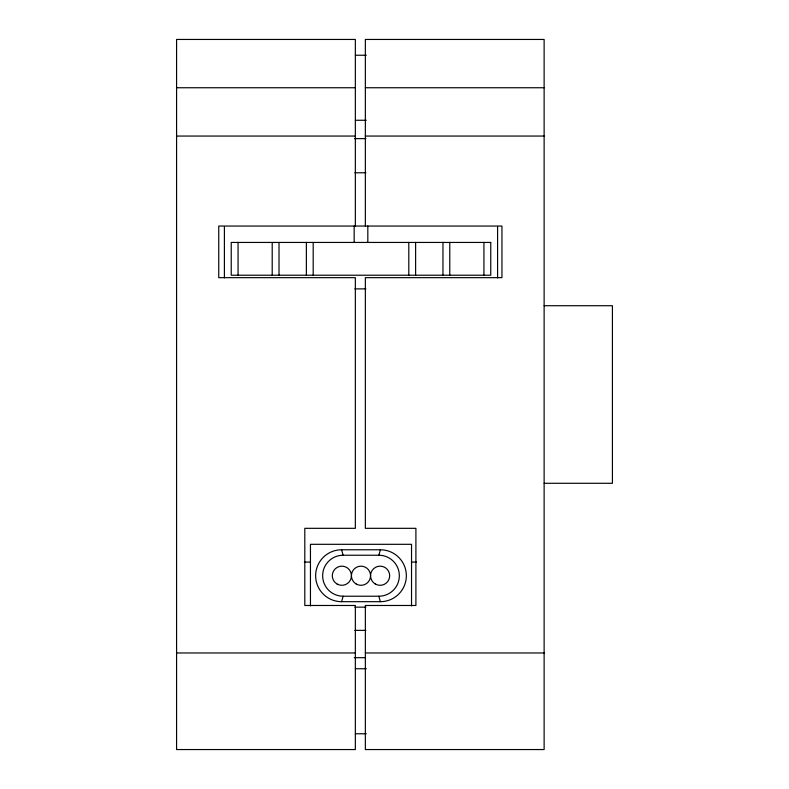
<?xml version="1.0" encoding="UTF-8"?>
<svg xmlns="http://www.w3.org/2000/svg" width="789" height="789" viewBox="0 0 789 789"><rect width="100%" height="100%" fill="white"/><g stroke="black" fill="none" stroke-linecap="round" stroke-linejoin="round"><path stroke-width="1.18" d="M279.02 275.223L279.02 242.44M306.369 242.44L306.369 275.223M415.616 275.223L415.616 242.44M442.964 242.44L442.964 275.223M341.598 601.682A25.948 25.948 0 0 1 315.639 575.733A25.948 25.948 0 0 1 341.598 549.775L380.387 549.775A25.948 25.948 0 0 1 406.345 575.733A25.948 25.948 0 0 1 380.387 601.682L341.598 601.682L343.136 596.218A20.484 20.484 0 0 1 322.642 575.733A20.484 20.484 0 0 1 343.136 555.239L378.848 555.239A20.484 20.484 0 0 1 399.342 575.733A20.484 20.484 0 0 1 378.848 596.218L343.136 596.218M378.848 555.239L380.387 549.775M355.346 55.24L366.293 55.24M176.578 87.747L355.346 87.747M365.356 87.747L544.124 87.747M355.346 120.263L366.293 120.263M176.578 136.053L355.346 136.053M365.356 136.053L544.124 136.053M354.557 138.627L365.918 138.627M354.843 172.781L365.918 172.781M354.843 288.882L365.909 288.882M544.124 305.718L612.422 305.718L612.422 483.292L544.124 483.292M304.327 562.074L310.452 562.074M411.533 562.074L416.434 562.074M354.833 607.145L365.928 607.145M354.853 630.372L365.909 630.372M176.578 652.967L355.346 652.967M365.356 652.967L544.124 652.967M354.241 657.691L365.287 657.691M355.346 668.747L366.293 668.747M355.346 733.77L366.293 733.77M378.848 596.218L380.387 601.682M341.598 549.775L343.136 555.239M497.593 226.551L497.593 277.886M483.933 242.44L483.933 275.223M449.779 242.44L449.779 275.223M411.533 605.932L411.533 544.311L310.452 544.311L310.452 605.932M408.801 242.44L408.801 275.223M367.822 226.048L367.822 242.44M365.356 226.048L365.356 39.45L544.124 39.45L544.124 749.55L365.356 749.55L365.356 605.479L415.902 605.479L415.902 528.324L365.356 528.324L365.356 277.659L501.952 277.659L501.952 226.048L218.75 226.048L218.75 277.659L355.346 277.659L355.346 528.324L304.801 528.324L304.801 605.479L355.346 605.479L355.346 749.55L176.578 749.55L176.578 39.45L355.346 39.45L355.346 226.048M354.162 226.048L354.162 242.44M313.184 242.44L313.184 275.223M272.205 242.44L272.205 275.223M238.061 242.44L238.061 275.223M224.401 226.551L224.401 277.886M490.758 242.44L231.226 242.44L231.226 275.223L490.758 275.223L490.758 242.44M337.09 584.018A9.557 9.557 0 0 0 351.43 575.733A9.557 9.557 0 0 0 337.09 567.449A9.557 9.557 0 0 0 337.09 584.018M356.214 584.018A9.557 9.557 0 0 0 370.554 575.733A9.557 9.557 0 0 0 356.214 567.449A9.557 9.557 0 0 0 356.214 584.018M375.337 584.018A9.557 9.557 0 0 0 389.677 575.733A9.557 9.557 0 0 0 375.337 567.449A9.557 9.557 0 0 0 375.337 584.018"/></g></svg>
